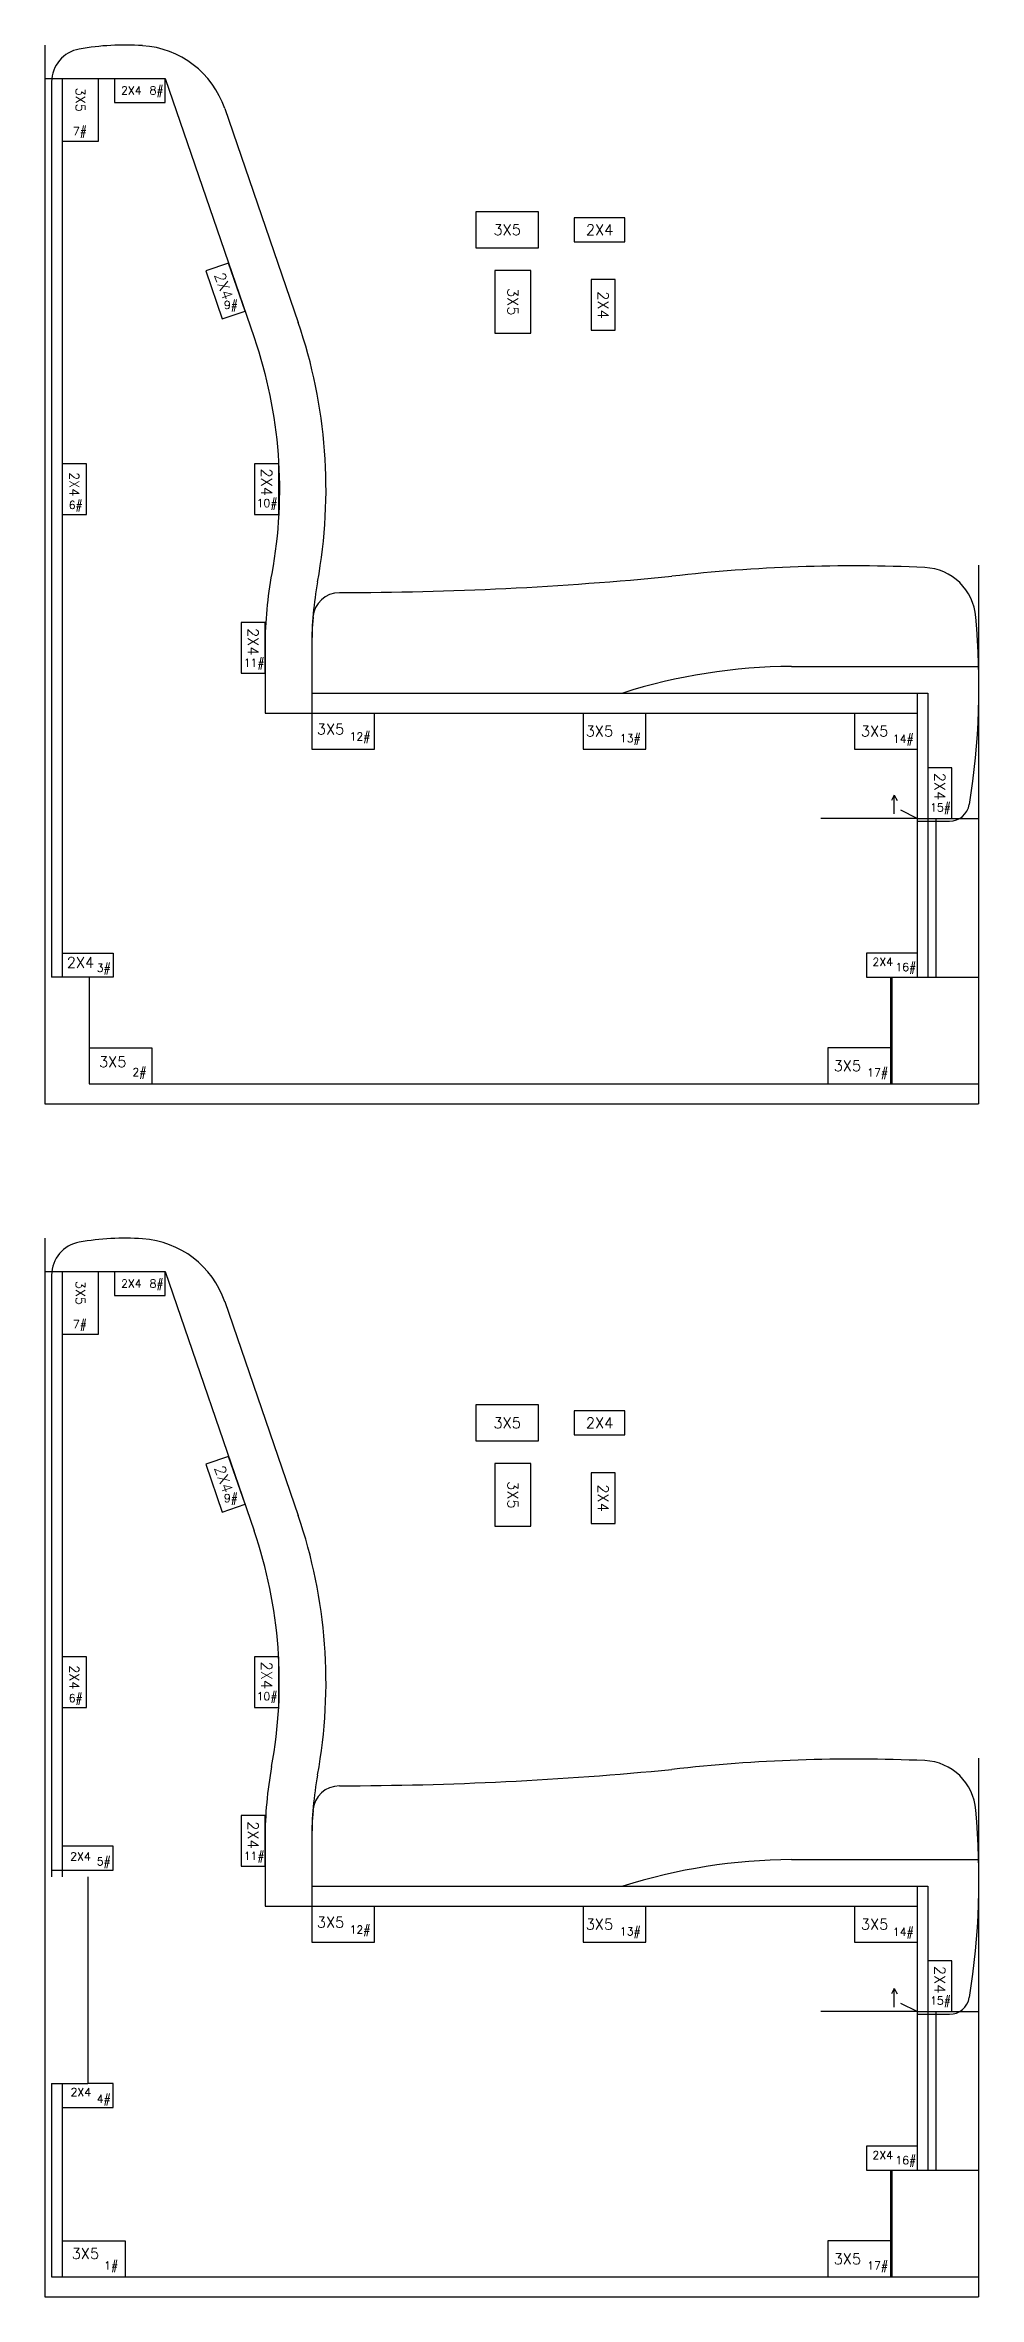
# Model space of a CAD drawing. Header units: millimetres. Extents: x 1725838 to 1745173, y -304752 to -289676.
# Drawn here: x 1739510 to 1740210, y -294373 to -292684 of the extents above; entities that cross this region are included whole.
import ezdxf

# ---------------------------------------------------------------- set-up
doc = ezdxf.new("R2010")
doc.units = ezdxf.units.MM
doc.styles.get("Standard").update_dxf_attribs({"font": 'simplex.shx', "bigfont": 'gbcbig.shx'})

msp = doc.modelspace()

# ---------------------------------------------------------------- linework, layer by layer
at = {"color": 7, "lineweight": -3}
for p, q in [((1739509.8, -292683.8), (1739509.8, -293477.8)), ((1739514.8, -292711.4), (1739514.8, -293382.8)), ((1739522.8, -292708.8), (1739522.8, -293382.8)), ((1740209.8, -293073.8), (1740209.8, -293477.8)), ((1739709.8, -293134.2), (1739709.8, -293184.8)), ((1740069.6, -293149.8), (1740209.8, -293149.8)), ((1739709.8, -293169.8), (1740171.8, -293169.8)), ((1740163.8, -293169.8), (1740163.8, -293382.8)), ((1740171.8, -293169.8), (1740171.8, -293382.8)), ((1739674.8, -293184.8), (1740163.8, -293184.8)), ((1740163.8, -293263.8), (1740209.8, -293263.8)), ((1740163.8, -293265.8), (1740188, -293265.8)), ((1740177.8, -293263.8), (1740177.8, -293382.8)), ((1739542.8, -293382.8), (1739514.8, -293382.8)), ((1739542.8, -293382.8), (1739542.8, -293462.8)), ((1740143.8, -293382.8), (1740209.8, -293382.8)), ((1740143.8, -293382.8), (1740143.8, -293462.8)), ((1740144.8, -293382.8), (1740144.8, -293462.8)), ((1739509.8, -293477.8), (1740209.8, -293477.8)), ((1739542.8, -293462.8), (1740209.8, -293462.8)), ((1739509.8, -293578.6), (1739509.8, -294372.6)), ((1739509.8, -293603.6), (1739599.8, -293603.6)), ((1739514.8, -293606.2), (1739514.8, -294057.6)), ((1739522.8, -293603.6), (1739522.8, -294057.6)), ((1740209.8, -293968.6), (1740209.8, -294372.6)), ((1739674.8, -294029), (1739674.8, -294079.6)), ((1739709.8, -294029), (1739709.8, -294079.6)), ((1739514.8, -294052.6), (1739541.8, -294052.6)), ((1740069.6, -294044.6), (1740209.8, -294044.6)), ((1739709.8, -294064.6), (1740171.8, -294064.6)), ((1740163.8, -294064.6), (1740163.8, -294277.6)), ((1740171.8, -294064.6), (1740171.8, -294277.6)), ((1739674.8, -294079.6), (1740163.8, -294079.6)), ((1740163.8, -294158.6), (1740209.8, -294158.6)), ((1740163.8, -294160.6), (1740188, -294160.6)), ((1740177.8, -294158.6), (1740177.8, -294277.6)), ((1739514.8, -294212.6), (1739514.8, -294357.6)), ((1739514.8, -294212.6), (1739541.8, -294212.6)), ((1739522.8, -294212.6), (1739522.8, -294357.6)), ((1740143.8, -294277.6), (1740209.8, -294277.6)), ((1740143.8, -294277.6), (1740143.8, -294357.6)), ((1740144.8, -294277.6), (1740144.8, -294357.6)), ((1739514.8, -294357.6), (1740209.8, -294357.6)), ((1739509.8, -294372.6), (1740209.8, -294372.6))]:
    msp.add_line(p, q, dxfattribs=at)
for p, q in [((1739644.6, -292731.3), (1739699.7, -292891.8)), ((1739599.8, -293603.6), (1739666.6, -293798)), ((1739644.6, -293626.1), (1739699.7, -293786.6)), ((1739541.8, -294057.6), (1739541.8, -294212.6))]:
    msp.add_line(p, q)
at = {"color": 1}
for p, q in [((1740146.5, -293246.4), (1740144.5, -293250.4)), ((1740146.5, -293260.4), (1740146.5, -293246.4)), ((1740146.5, -293246.4), (1740148.6, -293250.4)), ((1740163.8, -293263.8), (1740151.5, -293257.7)), ((1740163.8, -293263.8), (1740091.4, -293263.8)), ((1740146.5, -294141.2), (1740144.5, -294145.2)), ((1740146.5, -294155.2), (1740146.5, -294141.2)), ((1740146.5, -294141.2), (1740148.6, -294145.2)), ((1740163.8, -294158.6), (1740151.5, -294152.5)), ((1740163.8, -294158.6), (1740091.4, -294158.6))]:
    msp.add_line(p, q, dxfattribs=at)
at = {"color": 7, "lineweight": -3}
msp.add_lwpolyline([(1739509.8, -292708.8), (1739599.8, -292708.8), (1739666.6, -292903.2, -0.128758), (1739679.8, -293080, 0.04543), (1739674.8, -293134.2), (1739674.8, -293184.8)], format="xyb", dxfattribs=at)
at = {"color": 1}
for points in [[(1739522.8, -292755.8), (1739549.8, -292755.8), (1739549.8, -292708.8)], [(1739561.8, -292708.8), (1739561.8, -292726.8), (1739599.8, -292726.8), (1739599.8, -292708.8)], [(1739709.8, -293184.8), (1739709.8, -293211.8), (1739756.8, -293211.8), (1739756.8, -293184.8)], [(1739913.3, -293184.8), (1739913.3, -293211.8), (1739960.3, -293211.8), (1739960.3, -293184.8)], [(1740116.8, -293184.8), (1740116.8, -293211.8), (1740163.8, -293211.8)], [(1739522.8, -293364.8), (1739560.8, -293364.8), (1739560.8, -293382.8), (1739542.8, -293382.8)], [(1740163.8, -293364.8), (1740125.8, -293364.8), (1740125.8, -293382.8), (1740143.8, -293382.8)], [(1739542.8, -293435.8), (1739589.8, -293435.8), (1739589.8, -293462.8)], [(1740143.8, -293435.8), (1740096.8, -293435.8), (1740096.8, -293462.8)], [(1739522.8, -293650.6), (1739549.8, -293650.6), (1739549.8, -293603.6)], [(1739561.8, -293603.6), (1739561.8, -293621.6), (1739599.8, -293621.6), (1739599.8, -293603.6)], [(1739541.8, -294052.6), (1739560.8, -294052.6), (1739560.8, -294034.6), (1739522.8, -294034.6)], [(1739709.8, -294079.6), (1739709.8, -294106.6), (1739756.8, -294106.6), (1739756.8, -294079.6)], [(1739913.3, -294079.6), (1739913.3, -294106.6), (1739960.3, -294106.6), (1739960.3, -294079.6)], [(1740116.8, -294079.6), (1740116.8, -294106.6), (1740163.8, -294106.6)], [(1739522.8, -294230.6), (1739560.8, -294230.6), (1739560.8, -294212.6), (1739541.8, -294212.6)], [(1740163.8, -294259.6), (1740125.8, -294259.6), (1740125.8, -294277.6), (1740143.8, -294277.6)], [(1739522.8, -294330.6), (1739569.8, -294330.6), (1739569.8, -294357.6)], [(1740143.8, -294330.6), (1740096.8, -294330.6), (1740096.8, -294357.6)]]:
    msp.add_lwpolyline(points, dxfattribs=at)
for points in [[(1739832.8, -292835.8), (1739879.8, -292835.8), (1739879.8, -292808.8), (1739832.8, -292808.8)], [(1739906.6, -292831.3), (1739944.6, -292831.3), (1739944.6, -292813.3), (1739906.6, -292813.3)], [(1739630.4, -292853.2), (1739642.7, -292889.2), (1739659.8, -292883.3), (1739647.4, -292847.4)], [(1739847.1, -292852.8), (1739847.1, -292899.8), (1739874.1, -292899.8), (1739874.1, -292852.8)], [(1739919.4, -292859.7), (1739919.4, -292897.7), (1739937.4, -292897.7), (1739937.4, -292859.7)], [(1739522.8, -292997.8), (1739522.8, -293035.8), (1739540.8, -293035.8), (1739540.8, -292997.8)], [(1739667, -292997.8), (1739667, -293035.8), (1739685, -293035.8), (1739685, -292997.8)], [(1739656.8, -293116.8), (1739656.8, -293154.8), (1739674.8, -293154.8), (1739674.8, -293116.8)], [(1740171.8, -293225.8), (1740171.8, -293263.8), (1740189.8, -293263.8), (1740189.8, -293225.8)], [(1739832.8, -293730.6), (1739879.8, -293730.6), (1739879.8, -293703.6), (1739832.8, -293703.6)], [(1739906.6, -293726.1), (1739944.6, -293726.1), (1739944.6, -293708.1), (1739906.6, -293708.1)], [(1739630.4, -293748), (1739642.7, -293784), (1739659.8, -293778.1), (1739647.4, -293742.2)], [(1739847.1, -293747.6), (1739847.1, -293794.6), (1739874.1, -293794.6), (1739874.1, -293747.6)], [(1739919.4, -293754.5), (1739919.4, -293792.5), (1739937.4, -293792.5), (1739937.4, -293754.5)], [(1739522.8, -293892.6), (1739522.8, -293930.6), (1739540.8, -293930.6), (1739540.8, -293892.6)], [(1739667, -293892.6), (1739667, -293930.6), (1739685, -293930.6), (1739685, -293892.6)], [(1739656.8, -294011.6), (1739656.8, -294049.6), (1739674.8, -294049.6), (1739674.8, -294011.6)], [(1740171.8, -294120.6), (1740171.8, -294158.6), (1740189.8, -294158.6), (1740189.8, -294120.6)]]:
    msp.add_lwpolyline(points, close=True, dxfattribs=at)
for centre, radius, start, end in [((1739569.8, -292883.8), 200, 86.2347, 99.8709), ((1739578.4, -292754.1), 70, 18.9432, 86.2347), ((1739539.8, -292711.4), 25, 99.8709, 180), ((1739569.8, -293778.6), 200, 86.2347, 99.8709), ((1739578.4, -293648.9), 70, 18.9432, 86.2347), ((1739539.8, -293606.2), 25, 99.8709, 180)]:
    msp.add_arc(centre, radius, start, end)
at = {"lineweight": -3}
for centre, radius, start, end in [((1739335.5, -293016.8), 385, 349.5955, 18.9432), ((1739974.8, -293134.2), 265, 169.5955, 180), ((1739335.5, -293911.6), 350, 349.5955, 18.9432), ((1739335.5, -293911.6), 385, 349.5955, 18.9432), ((1739974.8, -294029), 300, 169.5955, 180), ((1739974.8, -294029), 265, 169.5955, 180)]:
    msp.add_arc(centre, radius, start, end, dxfattribs=at)
at = {"color": 7, "lineweight": -3}
for centre, radius, start, end in [((1739728.8, -290521.1), 2573.3, 270.0403, 275.5983), ((1740116.4, -294278.3), 1203.9, 87.4741, 96.5128), ((1740167.7, -293115.6), 40, 4.1061, 87.4741), ((1739730.6, -293114.5), 20, 90.0403, 175.3768), ((1739972.4, -293134), 262.5, 175.3768, 180.2948), ((1739657.6, -293164.5), 552.4, 350.7573, 5.3786), ((1740073.2, -293583.7), 434, 90.4771, 107.4693), ((1740188, -293250.8), 15, 270, 350.7573), ((1740116.4, -295173.1), 1203.9, 87.4741, 96.5128), ((1739728.8, -291415.9), 2573.3, 270.0403, 275.5983), ((1740167.7, -294010.3), 40, 4.1061, 87.4741), ((1739730.6, -294009.3), 20, 90.0403, 175.3768), ((1739972.4, -294028.8), 262.5, 175.3768, 180.2948), ((1739657.6, -294059.3), 552.4, 350.7573, 5.3786), ((1740073.2, -294478.5), 434, 90.4771, 107.4693), ((1740188, -294145.6), 15, 270, 350.7573)]:
    msp.add_arc(centre, radius, start, end, dxfattribs=at)

# ---------------------------------------------------------------- texts
at = {"color": 1, "attachment_point": 5}
for s, insert, char_height, rotation in [('\\A1;3X5', (1739536.3, -292724.8), 7, 270), ('\\A1;2X4', (1739643.8, -292864.5), 8, 288.9432), ('\\A1;3X5', (1739860.6, -292876.3), 8, 270), ('\\A1;2X4', (1739928.4, -292878.7), 8, 270), ('\\A1;2X4', (1739531.8, -293013.1), 7, 270), ('\\A1;2X4', (1739676, -293011.6), 8, 270), ('\\A1;2X4', (1739665.8, -293131.3), 8, 270), ('\\A1;2X4', (1740180.8, -293239.8), 8, 270), ('\\A1;3X5', (1739536.3, -293619.6), 7, 270), ('\\A1;2X4', (1739643.8, -293759.3), 8, 288.9432), ('\\A1;3X5', (1739860.6, -293771.1), 8, 270), ('\\A1;2X4', (1739928.4, -293773.5), 8, 270), ('\\A1;2X4', (1739531.8, -293907.9), 7, 270), ('\\A1;2X4', (1739676, -293906.4), 8, 270), ('\\A1;2X4', (1739665.8, -294026.1), 8, 270), ('\\A1;2X4', (1740180.8, -294134.6), 8, 270)]:
    msp.add_mtext(s, dxfattribs=dict(at, insert=insert, char_height=char_height, rotation=rotation))
for s, insert, char_height in [('\\A1;2X4', (1739574.5, -292717.8), 6), ('\\A1;8#', (1739593.5, -292718.8), 6), ('\\A1;7#', (1739536, -292749.3), 6), ('\\A1;3X5', (1739856.3, -292822.3), 8), ('\\A1;2X4', (1739925.6, -292822.3), 8), ('\\A1;9#', (1739649.2, -292879.7), 6), ('\\A1;10#', (1739676.3, -293028.3), 6), ('\\A1;6#', (1739532.8, -293029.7), 6), ('\\A1;11#', (1739666.6, -293148), 6), ('\\A1;3X5', (1739723.9, -293196.8), 8), ('\\A1;12#', (1739746, -293203.3), 6), ('\\A1;3X5', (1739925.5, -293198.3), 8), ('\\A1;13#', (1739948.6, -293204.6), 6), ('\\A1;3X5', (1740131.8, -293198.3), 8), ('\\A1;14#', (1740153.3, -293205), 6), ('\\A1;15#', (1740181.2, -293256.5), 6), ('\\A1;2X4', (1739536.4, -293371.8), 8), ('\\A1;3#', (1739553.8, -293376.9), 6), ('\\A1;2X4', (1740137.9, -293371.4), 6), ('\\A1;16#', (1740155.2, -293376.2), 6), ('\\A1;3X5', (1739560.6, -293446.3), 8), ('\\A1;3X5', (1740111.4, -293449.3), 8), ('\\A1;2#', (1739580.6, -293455), 6), ('\\A1;17#', (1740134.1, -293455.3), 6), ('\\A1;2X4', (1739574.5, -293612.6), 6), ('\\A1;8#', (1739593.5, -293613.6), 6), ('\\A1;7#', (1739536, -293644.1), 6), ('\\A1;3X5', (1739856.3, -293717.1), 8), ('\\A1;2X4', (1739925.6, -293717.1), 8), ('\\A1;9#', (1739649.2, -293774.5), 6), ('\\A1;10#', (1739676.3, -293923.1), 6), ('\\A1;6#', (1739532.8, -293924.5), 6), ('\\A1;2X4', (1739536.4, -294042.2), 6), ('\\A1;5#', (1739553.8, -294046.9), 6), ('\\A1;11#', (1739666.6, -294042.8), 6), ('\\A1;3X5', (1739723.9, -294091.6), 8), ('\\A1;12#', (1739746, -294098.1), 6), ('\\A1;3X5', (1739925.5, -294093.1), 8), ('\\A1;13#', (1739948.6, -294099.4), 6), ('\\A1;3X5', (1740131.8, -294093.1), 8), ('\\A1;14#', (1740153.3, -294099.8), 6), ('\\A1;15#', (1740181.2, -294151.3), 6), ('\\A1;2X4', (1739536.7, -294218.9), 6), ('\\A1;4#', (1739553.8, -294225.1), 6), ('\\A1;2X4', (1740137.9, -294266.2), 6), ('\\A1;16#', (1740155.2, -294271), 6), ('\\A1;3X5', (1739540.1, -294340.1), 8), ('\\A1;3X5', (1740111.4, -294344.1), 8), ('\\A1;1#', (1739559.4, -294350), 6), ('\\A1;17#', (1740134.1, -294350.1), 6)]:
    msp.add_mtext(s, dxfattribs=dict(at, insert=insert, char_height=char_height))

doc.saveas('drawing.dxf')
